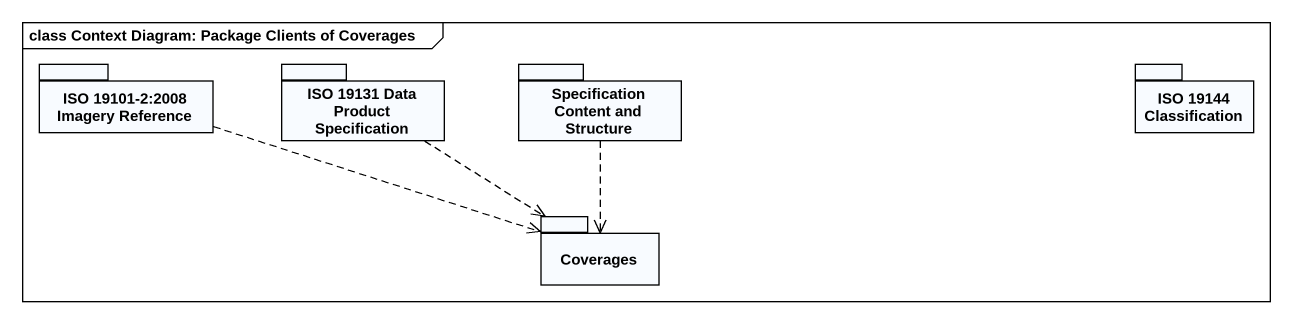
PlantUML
@startuml
mainframe class Context Diagram: Package Clients of Coverages
package "ISO 19101-2:2008 Imagery Reference" as ISO_19101_2_2008_Imagery {
}
package "ISO 19131 Data Product Specification" as ISO_19131_Data_Product {
}
package "Specification Content and Structure" as Specification_Content_and {
}
package "ISO 19144 Classification" as ISO_19144_Classification {
}
package Coverages {
}
ISO_19101_2_2008_Imagery .right.> Coverages
ISO_19131_Data_Product ..> Coverages
Specification_Content_and ..> Coverages
@enduml
